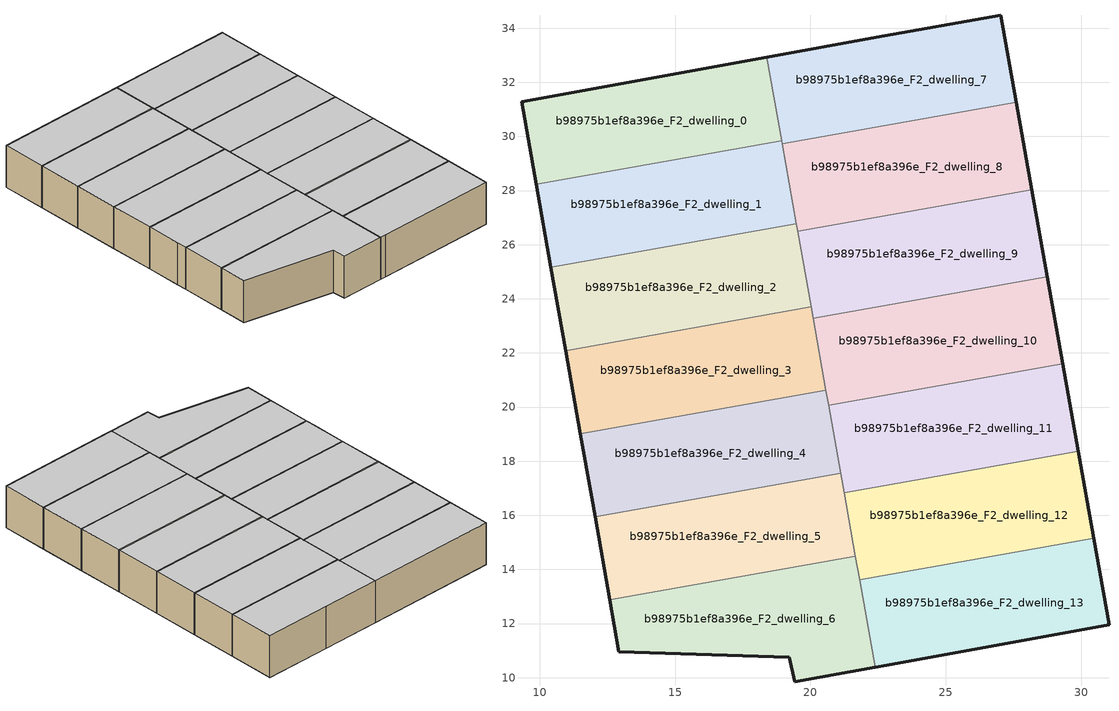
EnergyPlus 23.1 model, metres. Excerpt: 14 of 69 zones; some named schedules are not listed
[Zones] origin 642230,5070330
b98975b1ef8a396e_F2_dwelling_0
 floor to b98975b1ef8a396e_F1_dwelling_0 (EU_floor_Construction): 18.94,29.84 18.39,32.93 9.32,31.27 9.86,28.23 z6
 wall outside (EU_wall_Construction): 9.86,28.23 9.32,31.27 18.39,32.93 z6:9
 wall to b98975b1ef8a396e_F2_dwelling_1 (EU_wall_Construction): 18.94,29.84 9.86,28.23 z6:9
 wall to b98975b1ef8a396e_F2_dwelling_7 (EU_wall_Construction): 18.39,32.93 18.94,29.84 z6:9
 ceiling to b98975b1ef8a396e_F3_dwelling_0 (EU_floor_Construction): 18.39,32.93 18.94,29.84 9.86,28.23 9.32,31.27 z9
b98975b1ef8a396e_F2_dwelling_1
 floor to b98975b1ef8a396e_F1_dwelling_1 (EU_floor_Construction): 19.48,26.77 18.94,29.84 9.86,28.23 10.41,25.16 z6
 wall outside (EU_wall_Construction): 10.41,25.16 9.86,28.23 z6:9
 wall to b98975b1ef8a396e_F2_dwelling_2 (EU_wall_Construction): 19.48,26.77 10.41,25.16 z6:9
 wall to b98975b1ef8a396e_F2_dwelling_8 (EU_wall_Construction): 18.96,29.72 19.48,26.77 z6:9
 wall to b98975b1ef8a396e_F2_dwelling_7 (EU_wall_Construction): 18.94,29.84 18.96,29.72 z6:9
 ceiling to b98975b1ef8a396e_F3_dwelling_1 (EU_floor_Construction): 18.94,29.84 19.48,26.77 10.41,25.16 9.86,28.23 z9
b98975b1ef8a396e_F2_dwelling_10
 floor to b98975b1ef8a396e_F1_dwelling_10 (EU_floor_Construction): 29.32,21.59 28.75,24.82 20.1,23.28 20.67,20.06 z6
 wall outside (EU_wall_Construction): 28.75,24.82 29.32,21.59 z6:9
 wall to b98975b1ef8a396e_F2_dwelling_9 (EU_wall_Construction): 20.1,23.28 28.75,24.82 z6:9
 wall to b98975b1ef8a396e_F2_dwelling_11 (EU_wall_Construction): 29.32,21.59 20.67,20.06 z6:9
 wall to b98975b1ef8a396e_F2_dwelling_3 (EU_wall_Construction): 20.57,20.63 20.1,23.28 z6:9
 wall to b98975b1ef8a396e_F2_dwelling_4 (EU_wall_Construction): 20.67,20.06 20.57,20.63 z6:9
 ceiling to b98975b1ef8a396e_F3_dwelling_10 (EU_floor_Construction): 28.75,24.82 29.32,21.59 20.67,20.06 20.1,23.28 z9
b98975b1ef8a396e_F2_dwelling_11
 floor to b98975b1ef8a396e_F1_dwelling_11 (EU_floor_Construction): 29.89,18.37 29.32,21.59 20.67,20.06 21.24,16.84 z6
 wall outside (EU_wall_Construction): 29.32,21.59 29.89,18.37 z6:9
 wall to b98975b1ef8a396e_F2_dwelling_12 (EU_wall_Construction): 29.89,18.37 21.24,16.84 z6:9
 wall to b98975b1ef8a396e_F2_dwelling_4 (EU_wall_Construction): 21.12,17.55 20.67,20.06 z6:9
 wall to b98975b1ef8a396e_F2_dwelling_5 (EU_wall_Construction): 21.24,16.84 21.12,17.55 z6:9
 ceiling to b98975b1ef8a396e_F3_dwelling_11 (EU_floor_Construction): 29.32,21.59 29.89,18.37 21.24,16.84 20.67,20.06 z9
b98975b1ef8a396e_F2_dwelling_12
 floor to b98975b1ef8a396e_F1_dwelling_12 (EU_floor_Construction): 30.46,15.15 29.89,18.37 21.24,16.84 21.82,13.62 z6
 wall outside (EU_wall_Construction): 29.89,18.37 30.46,15.15 z6:9
 wall to b98975b1ef8a396e_F2_dwelling_13 (EU_wall_Construction): 30.46,15.15 21.82,13.62 z6:9
 wall to b98975b1ef8a396e_F2_dwelling_5 (EU_wall_Construction): 21.66,14.49 21.24,16.84 z6:9
 wall to b98975b1ef8a396e_F2_dwelling_6 (EU_wall_Construction): 21.82,13.62 21.66,14.49 z6:9
 ceiling to b98975b1ef8a396e_F3_dwelling_12 (EU_floor_Construction): 29.89,18.37 30.46,15.15 21.82,13.62 21.24,16.84 z9
b98975b1ef8a396e_F2_dwelling_13
 floor to b98975b1ef8a396e_F1_dwelling_13 (EU_floor_Construction): 31.03,11.95 30.46,15.15 21.82,13.62 22.39,10.38 22.82,10.45 z6
 wall outside (EU_wall_Construction): 30.46,15.15 31.03,11.95 22.82,10.45 22.39,10.38 z6:9
 wall to b98975b1ef8a396e_F2_dwelling_6 (EU_wall_Construction): 22.39,10.38 21.82,13.62 z6:9
 ceiling to b98975b1ef8a396e_F3_dwelling_13 (EU_floor_Construction): 30.46,15.15 31.03,11.95 22.82,10.45 22.39,10.38 21.82,13.62 z9
b98975b1ef8a396e_F2_dwelling_2
 floor to b98975b1ef8a396e_F1_dwelling_2 (EU_floor_Construction): 20.03,23.7 19.48,26.77 10.41,25.16 10.95,22.09 z6
 wall outside (EU_wall_Construction): 10.95,22.09 10.41,25.16 z6:9
 wall to b98975b1ef8a396e_F2_dwelling_3 (EU_wall_Construction): 20.03,23.7 10.95,22.09 z6:9
 wall to b98975b1ef8a396e_F2_dwelling_9 (EU_wall_Construction): 19.53,26.5 20.03,23.7 z6:9
 wall to b98975b1ef8a396e_F2_dwelling_8 (EU_wall_Construction): 19.48,26.77 19.53,26.5 z6:9
 ceiling to b98975b1ef8a396e_F3_dwelling_2 (EU_floor_Construction): 19.48,26.77 20.03,23.7 10.95,22.09 10.41,25.16 z9
b98975b1ef8a396e_F2_dwelling_3
 floor to b98975b1ef8a396e_F1_dwelling_3 (EU_floor_Construction): 20.57,20.63 20.03,23.7 10.95,22.09 11.5,19.02 z6
 wall outside (EU_wall_Construction): 11.5,19.02 10.95,22.09 z6:9
 wall to b98975b1ef8a396e_F2_dwelling_4 (EU_wall_Construction): 20.57,20.63 11.5,19.02 z6:9
 wall to b98975b1ef8a396e_F2_dwelling_9 (EU_wall_Construction): 20.03,23.7 20.1,23.28 z6:9
 ceiling to b98975b1ef8a396e_F3_dwelling_3 (EU_floor_Construction): 20.03,23.7 20.57,20.63 11.5,19.02 10.95,22.09 z9
b98975b1ef8a396e_F2_dwelling_4
 floor to b98975b1ef8a396e_F1_dwelling_4 (EU_floor_Construction): 21.12,17.55 20.57,20.63 11.5,19.02 11.92,16.66 12.05,15.95 z6
 wall outside (EU_wall_Construction): 12.05,15.95 11.92,16.66 11.5,19.02 z6:9
 wall to b98975b1ef8a396e_F2_dwelling_5 (EU_wall_Construction): 21.12,17.55 12.05,15.95 z6:9
 ceiling to b98975b1ef8a396e_F3_dwelling_4 (EU_floor_Construction): 20.57,20.63 21.12,17.55 12.05,15.95 11.92,16.66 11.5,19.02 z9
b98975b1ef8a396e_F2_dwelling_5
 floor to b98975b1ef8a396e_F1_dwelling_5 (EU_floor_Construction): 21.66,14.49 21.12,17.55 12.05,15.95 12.58,12.87 z6
 wall outside (EU_wall_Construction): 12.58,12.87 12.05,15.95 z6:9
 wall to b98975b1ef8a396e_F2_dwelling_6 (EU_wall_Construction): 21.66,14.49 12.58,12.87 z6:9
 ceiling to b98975b1ef8a396e_F3_dwelling_5 (EU_floor_Construction): 21.12,17.55 21.66,14.49 12.58,12.87 12.05,15.95 z9
b98975b1ef8a396e_F2_dwelling_6
 floor to b98975b1ef8a396e_F1_dwelling_6 (EU_floor_Construction): 22.39,10.38 21.66,14.49 12.58,12.87 12.92,10.96 19.22,10.75 19.42,9.86 z6
 wall outside (EU_wall_Construction): 22.39,10.38 19.42,9.86 19.22,10.75 12.92,10.96 12.58,12.87 z6:9
 ceiling to b98975b1ef8a396e_F3_dwelling_6 (EU_floor_Construction): 21.66,14.49 22.39,10.38 19.42,9.86 19.22,10.75 12.92,10.96 12.58,12.87 z9
b98975b1ef8a396e_F2_dwelling_7
 floor to b98975b1ef8a396e_F1_dwelling_7 (EU_floor_Construction): 27.6,31.26 27.04,34.47 22.43,33.67 18.39,32.93 18.96,29.72 z6
 wall outside (EU_wall_Construction): 18.39,32.93 22.43,33.67 27.04,34.47 27.6,31.26 z6:9
 wall to b98975b1ef8a396e_F2_dwelling_8 (EU_wall_Construction): 27.6,31.26 18.96,29.72 z6:9
 ceiling to b98975b1ef8a396e_F3_dwelling_7 (EU_floor_Construction): 27.04,34.47 27.6,31.26 18.96,29.72 18.39,32.93 22.43,33.67 z9
b98975b1ef8a396e_F2_dwelling_8
 floor to b98975b1ef8a396e_F1_dwelling_8 (EU_floor_Construction): 28.18,28.04 27.6,31.26 18.96,29.72 19.53,26.5 z6
 wall outside (EU_wall_Construction): 27.6,31.26 28.18,28.04 z6:9
 wall to b98975b1ef8a396e_F2_dwelling_9 (EU_wall_Construction): 28.18,28.04 19.53,26.5 z6:9
 ceiling to b98975b1ef8a396e_F3_dwelling_8 (EU_floor_Construction): 27.6,31.26 28.18,28.04 19.53,26.5 18.96,29.72 z9
b98975b1ef8a396e_F2_dwelling_9
 floor to b98975b1ef8a396e_F1_dwelling_9 (EU_floor_Construction): 28.75,24.82 28.18,28.04 19.53,26.5 20.1,23.28 z6
 wall outside (EU_wall_Construction): 28.18,28.04 28.75,24.82 z6:9
 ceiling to b98975b1ef8a396e_F3_dwelling_9 (EU_floor_Construction): 28.18,28.04 28.75,24.82 20.1,23.28 19.53,26.5 z9
[Building]
EU S2 Campaign: North Axis=0; Terrain=City; Solar Distribution=FullExterior
[Site:Location]
Lyon-Bron: Latitude=45.75; Longitude=5; Time Zone=1; Elevation=198
[SizingPeriod:WeatherFileDays]
AnnualSizingPeriod: Begin Month=1; Begin Day of Month=1; End Month=12; End Day of Month=31; Day of Week for Start Day=Monday; Use Weather File Daylight Saving Period=No; Use Weather File Rain and Snow Indicators=No
[MATERIAL]
EU_InternalMass_Material: Roughness=MediumRough; Thickness=0.1; Conductivity=1; Density=1800; Specific Heat=900; Thermal Absorptance=0.9; Solar Absorptance=0.7; Visible Absorptance=0.7
[MATERIAL:NOMASS] Roughness=MediumRough; Thermal Absorptance=0.9; Solar Absorptance=0.7; Visible Absorptance=0.7
Name | Thermal Resistance
EU_wall_NoMass | 1.97775
EU_floor_NoMass | 1.84812
[CONSTRUCTION]
EU_wall_Construction: EU_wall_NoMass
EU_floor_Construction: EU_floor_NoMass
EU_InternalMass_Construction: EU_InternalMass_Material
[ZONE] Type=1; Multiplier=1; Ceiling Height=autocalculate; Floor Area=autocalculate; Part of Total Floor Area=Yes
Name | Volume
b98975b1ef8a396e_F2_dwelling_0; b98975b1ef8a396e_F2_dwelling_2 | 86.1929
b98975b1ef8a396e_F2_dwelling_1 | 86.2163
b98975b1ef8a396e_F2_dwelling_10; b98975b1ef8a396e_F2_dwelling_11; b98975b1ef8a396e_F2_dwelling_4; b98975b1ef8a396e_F2_dwelling_6 | 86.2024
b98975b1ef8a396e_F2_dwelling_12 | 86.2134
b98975b1ef8a396e_F2_dwelling_13 | 86.1885
b98975b1ef8a396e_F2_dwelling_3 | 86.2112
b98975b1ef8a396e_F2_dwelling_5 | 86.2017
b98975b1ef8a396e_F2_dwelling_7 | 86.198
b98975b1ef8a396e_F2_dwelling_8 | 86.187
b98975b1ef8a396e_F2_dwelling_9 | 86.1877
[INTERNALMASS] Construction=EU_InternalMass_Construction
Name | Zone or ZoneList | Surface Area
b98975b1ef8a396e_F2_dwelling_0_EU_InternalMass | b98975b1ef8a396e_F2_dwelling_0 | 28.7312
b98975b1ef8a396e_F2_dwelling_1_EU_InternalMass | b98975b1ef8a396e_F2_dwelling_1 | 28.7387
b98975b1ef8a396e_F2_dwelling_2_EU_InternalMass | b98975b1ef8a396e_F2_dwelling_2 | 28.7308
b98975b1ef8a396e_F2_dwelling_3_EU_InternalMass | b98975b1ef8a396e_F2_dwelling_3 | 28.7368
b98975b1ef8a396e_F2_dwelling_4_EU_InternalMass | b98975b1ef8a396e_F2_dwelling_4 | 28.7337
b98975b1ef8a396e_F2_dwelling_5_EU_InternalMass | b98975b1ef8a396e_F2_dwelling_5 | 28.7341
b98975b1ef8a396e_F2_dwelling_6_EU_InternalMass | b98975b1ef8a396e_F2_dwelling_6 | 28.7337
b98975b1ef8a396e_F2_dwelling_7_EU_InternalMass | b98975b1ef8a396e_F2_dwelling_7 | 28.7326
b98975b1ef8a396e_F2_dwelling_8_EU_InternalMass | b98975b1ef8a396e_F2_dwelling_8 | 28.7292
b98975b1ef8a396e_F2_dwelling_9_EU_InternalMass | b98975b1ef8a396e_F2_dwelling_9 | 28.7292
b98975b1ef8a396e_F2_dwelling_10_EU_InternalMass | b98975b1ef8a396e_F2_dwelling_10 | 28.7341
b98975b1ef8a396e_F2_dwelling_11_EU_InternalMass | b98975b1ef8a396e_F2_dwelling_11 | 28.7341
b98975b1ef8a396e_F2_dwelling_12_EU_InternalMass | b98975b1ef8a396e_F2_dwelling_12 | 28.7378
b98975b1ef8a396e_F2_dwelling_13_EU_InternalMass | b98975b1ef8a396e_F2_dwelling_13 | 28.7295
[OTHEREQUIPMENT] Fuel Type=Electricity; Design Level Calculation Method=Watts/Area; Power per Zone Floor Area=1; Fraction Latent=0; Fraction Radiant=0; Fraction Lost=0; Carbon Dioxide Generation Rate=0; EndUse Subcategory=EU_Step8_InternalGains
Name | Zone or ZoneList or Space or SpaceList | Schedule
EU_Step8_InternalGain_b98975b1ef8a396e_F2_dwelling_0_f000 | b98975b1ef8a396e_F2_dwelling_0 | EU_Step8_GainSchedule_b98975b1ef8a396e_F2_dwelling_0_f000
EU_Step8_InternalGain_b98975b1ef8a396e_F2_dwelling_1_f000 | b98975b1ef8a396e_F2_dwelling_1 | EU_Step8_GainSchedule_b98975b1ef8a396e_F2_dwelling_1_f000
EU_Step8_InternalGain_b98975b1ef8a396e_F2_dwelling_2_f000 | b98975b1ef8a396e_F2_dwelling_2 | EU_Step8_GainSchedule_b98975b1ef8a396e_F2_dwelling_2_f000
EU_Step8_InternalGain_b98975b1ef8a396e_F2_dwelling_3_f000 | b98975b1ef8a396e_F2_dwelling_3 | EU_Step8_GainSchedule_b98975b1ef8a396e_F2_dwelling_3_f000
EU_Step8_InternalGain_b98975b1ef8a396e_F2_dwelling_4_f000 | b98975b1ef8a396e_F2_dwelling_4 | EU_Step8_GainSchedule_b98975b1ef8a396e_F2_dwelling_4_f000
EU_Step8_InternalGain_b98975b1ef8a396e_F2_dwelling_5_f000 | b98975b1ef8a396e_F2_dwelling_5 | EU_Step8_GainSchedule_b98975b1ef8a396e_F2_dwelling_5_f000
EU_Step8_InternalGain_b98975b1ef8a396e_F2_dwelling_6_f000 | b98975b1ef8a396e_F2_dwelling_6 | EU_Step8_GainSchedule_b98975b1ef8a396e_F2_dwelling_6_f000
EU_Step8_InternalGain_b98975b1ef8a396e_F2_dwelling_7_f000 | b98975b1ef8a396e_F2_dwelling_7 | EU_Step8_GainSchedule_b98975b1ef8a396e_F2_dwelling_7_f000
EU_Step8_InternalGain_b98975b1ef8a396e_F2_dwelling_8_f000 | b98975b1ef8a396e_F2_dwelling_8 | EU_Step8_GainSchedule_b98975b1ef8a396e_F2_dwelling_8_f000
EU_Step8_InternalGain_b98975b1ef8a396e_F2_dwelling_9_f000 | b98975b1ef8a396e_F2_dwelling_9 | EU_Step8_GainSchedule_b98975b1ef8a396e_F2_dwelling_9_f000
EU_Step8_InternalGain_b98975b1ef8a396e_F2_dwelling_10_f000 | b98975b1ef8a396e_F2_dwelling_10 | EU_Step8_GainSchedule_b98975b1ef8a396e_F2_dwelling_10_f000
EU_Step8_InternalGain_b98975b1ef8a396e_F2_dwelling_11_f000 | b98975b1ef8a396e_F2_dwelling_11 | EU_Step8_GainSchedule_b98975b1ef8a396e_F2_dwelling_11_f000
EU_Step8_InternalGain_b98975b1ef8a396e_F2_dwelling_12_f000 | b98975b1ef8a396e_F2_dwelling_12 | EU_Step8_GainSchedule_b98975b1ef8a396e_F2_dwelling_12_f000
EU_Step8_InternalGain_b98975b1ef8a396e_F2_dwelling_13_f000 | b98975b1ef8a396e_F2_dwelling_13 | EU_Step8_GainSchedule_b98975b1ef8a396e_F2_dwelling_13_f000
[ZONEVENTILATION:DESIGNFLOWRATE] Schedule=EU_AlwaysOn; Design Flow Rate Calculation Method=AirChanges/Hour; Air Changes per Hour=0.759424; Ventilation Type=Natural; Fan Pressure Rise=0; Fan Total Efficiency=1; Constant Term Coefficient=1; Temperature Term Coefficient=0; Velocity Term Coefficient=0; Velocity Squared Term Coefficient=0; Minimum Indoor Temperature=-100; Maximum Indoor Temperature=100; Delta Temperature=-100; Minimum Outdoor Temperature=-100; Maximum Outdoor Temperature=100; Maximum Wind Speed=40
Name | Zone or ZoneList or Space or SpaceList
EU_ConstantAir_b98975b1ef8a396e_F2_dwelling_0 | b98975b1ef8a396e_F2_dwelling_0
EU_ConstantAir_b98975b1ef8a396e_F2_dwelling_1 | b98975b1ef8a396e_F2_dwelling_1
EU_ConstantAir_b98975b1ef8a396e_F2_dwelling_2 | b98975b1ef8a396e_F2_dwelling_2
EU_ConstantAir_b98975b1ef8a396e_F2_dwelling_3 | b98975b1ef8a396e_F2_dwelling_3
EU_ConstantAir_b98975b1ef8a396e_F2_dwelling_4 | b98975b1ef8a396e_F2_dwelling_4
EU_ConstantAir_b98975b1ef8a396e_F2_dwelling_5 | b98975b1ef8a396e_F2_dwelling_5
EU_ConstantAir_b98975b1ef8a396e_F2_dwelling_6 | b98975b1ef8a396e_F2_dwelling_6
EU_ConstantAir_b98975b1ef8a396e_F2_dwelling_7 | b98975b1ef8a396e_F2_dwelling_7
EU_ConstantAir_b98975b1ef8a396e_F2_dwelling_8 | b98975b1ef8a396e_F2_dwelling_8
EU_ConstantAir_b98975b1ef8a396e_F2_dwelling_9 | b98975b1ef8a396e_F2_dwelling_9
EU_ConstantAir_b98975b1ef8a396e_F2_dwelling_10 | b98975b1ef8a396e_F2_dwelling_10
EU_ConstantAir_b98975b1ef8a396e_F2_dwelling_11 | b98975b1ef8a396e_F2_dwelling_11
EU_ConstantAir_b98975b1ef8a396e_F2_dwelling_12 | b98975b1ef8a396e_F2_dwelling_12
EU_ConstantAir_b98975b1ef8a396e_F2_dwelling_13 | b98975b1ef8a396e_F2_dwelling_13
[HVACTEMPLATE:ZONE:IDEALLOADSAIRSYSTEM] System Availability Schedule=EU_AlwaysOn; Maximum Heating Supply Air Temperature=50; Minimum Cooling Supply Air Temperature=13; Maximum Heating Supply Air Humidity Ratio=0.0156; Minimum Cooling Supply Air Humidity Ratio=0.0077; Heating Limit=NoLimit; Cooling Limit=NoLimit; Heating Availability Schedule=EU_AlwaysOn; Cooling Availability Schedule=EU_CoolingOff; Dehumidification Control Type=ConstantSensibleHeatRatio; Cooling Sensible Heat Ratio=0.7; Dehumidification Setpoint=60; Humidification Control Type=None; Humidification Setpoint=30; Outdoor Air Method=None; Outdoor Air Flow Rate per Person=0.00944; Outdoor Air Flow Rate per Zone Floor Area=0; Outdoor Air Flow Rate per Zone=0; Demand Controlled Ventilation Type=None; Outdoor Air Economizer Type=NoEconomizer; Heat Recovery Type=None; Sensible Heat Recovery Effectiveness=0.7; Latent Heat Recovery Effectiveness=0.65
Name | Template Thermostat
b98975b1ef8a396e_F2_dwelling_0 | EU_HeatOnly_b98975b1ef8a396e_F2_dwelling_0
b98975b1ef8a396e_F2_dwelling_1 | EU_HeatOnly_b98975b1ef8a396e_F2_dwelling_1
b98975b1ef8a396e_F2_dwelling_2 | EU_HeatOnly_b98975b1ef8a396e_F2_dwelling_2
b98975b1ef8a396e_F2_dwelling_3 | EU_HeatOnly_b98975b1ef8a396e_F2_dwelling_3
b98975b1ef8a396e_F2_dwelling_4 | EU_HeatOnly_b98975b1ef8a396e_F2_dwelling_4
b98975b1ef8a396e_F2_dwelling_5 | EU_HeatOnly_b98975b1ef8a396e_F2_dwelling_5
b98975b1ef8a396e_F2_dwelling_6 | EU_HeatOnly_b98975b1ef8a396e_F2_dwelling_6
b98975b1ef8a396e_F2_dwelling_7 | EU_HeatOnly_b98975b1ef8a396e_F2_dwelling_7
b98975b1ef8a396e_F2_dwelling_8 | EU_HeatOnly_b98975b1ef8a396e_F2_dwelling_8
b98975b1ef8a396e_F2_dwelling_9 | EU_HeatOnly_b98975b1ef8a396e_F2_dwelling_9
b98975b1ef8a396e_F2_dwelling_10 | EU_HeatOnly_b98975b1ef8a396e_F2_dwelling_10
b98975b1ef8a396e_F2_dwelling_11 | EU_HeatOnly_b98975b1ef8a396e_F2_dwelling_11
b98975b1ef8a396e_F2_dwelling_12 | EU_HeatOnly_b98975b1ef8a396e_F2_dwelling_12
b98975b1ef8a396e_F2_dwelling_13 | EU_HeatOnly_b98975b1ef8a396e_F2_dwelling_13
[SIZING:ZONE] Zone Cooling Design Supply Air Temperature Input Method=SupplyAirTemperature; Zone Cooling Design Supply Air Temperature=13; Zone Heating Design Supply Air Temperature Input Method=SupplyAirTemperature; Zone Heating Design Supply Air Temperature=50; Zone Cooling Design Supply Air Humidity Ratio=0.008; Zone Heating Design Supply Air Humidity Ratio=0.008; Cooling Design Air Flow Method=DesignDay; Cooling Design Air Flow Rate=0; Cooling Minimum Air Flow per Zone Floor Area=0.000762; Cooling Minimum Air Flow=0; Cooling Minimum Air Flow Fraction=0.2; Heating Design Air Flow Method=DesignDay; Heating Design Air Flow Rate=0; Heating Maximum Air Flow per Zone Floor Area=0.002032; Heating Maximum Air Flow=0.141576; Heating Maximum Air Flow Fraction=0.3; Account for Dedicated Outdoor Air System=No; Dedicated Outdoor Air System Control Strategy=NeutralSupplyAir; Dedicated Outdoor Air Low Setpoint Temperature for Design=autosize; Dedicated Outdoor Air High Setpoint Temperature for Design=autosize; Zone Load Sizing Method=Sensible Load Only No Latent Load; Zone Latent Cooling Design Supply Air Humidity Ratio Input Method=HumidityRatioDifference; Zone Cooling Design Supply Air Humidity Ratio Difference=0.005; Zone Latent Heating Design Supply Air Humidity Ratio Input Method=HumidityRatioDifference; Zone Humidification Design Supply Air Humidity Ratio Difference=0.005
b98975b1ef8a396e_F2_dwelling_0; b98975b1ef8a396e_F2_dwelling_1; b98975b1ef8a396e_F2_dwelling_2; b98975b1ef8a396e_F2_dwelling_3; b98975b1ef8a396e_F2_dwelling_4; b98975b1ef8a396e_F2_dwelling_5; b98975b1ef8a396e_F2_dwelling_6; b98975b1ef8a396e_F2_dwelling_7; b98975b1ef8a396e_F2_dwelling_8; b98975b1ef8a396e_F2_dwelling_9; b98975b1ef8a396e_F2_dwelling_10; b98975b1ef8a396e_F2_dwelling_11; b98975b1ef8a396e_F2_dwelling_12; b98975b1ef8a396e_F2_dwelling_13
[SCHEDULE:FILE] Column Number=1; Rows to Skip at Top=0; Number of Hours of Data=8760; Column Separator=Comma; Interpolate to Timestep=No; Minutes per Item=60; Adjust Schedule for Daylight Savings=Yes
Name | File
EU_Step8_GainSchedule_b98975b1ef8a396e_F2_dwelling_0_f000 | ../../schedules/b98975b1ef8a396e/b98975b1ef8a396e_F2_dwelling_0_f000_gain.csv
EU_Step8_GainSchedule_b98975b1ef8a396e_F2_dwelling_1_f000 | ../../schedules/b98975b1ef8a396e/b98975b1ef8a396e_F2_dwelling_1_f000_gain.csv
EU_Step8_GainSchedule_b98975b1ef8a396e_F2_dwelling_2_f000 | ../../schedules/b98975b1ef8a396e/b98975b1ef8a396e_F2_dwelling_2_f000_gain.csv
EU_Step8_GainSchedule_b98975b1ef8a396e_F2_dwelling_3_f000 | ../../schedules/b98975b1ef8a396e/b98975b1ef8a396e_F2_dwelling_3_f000_gain.csv
